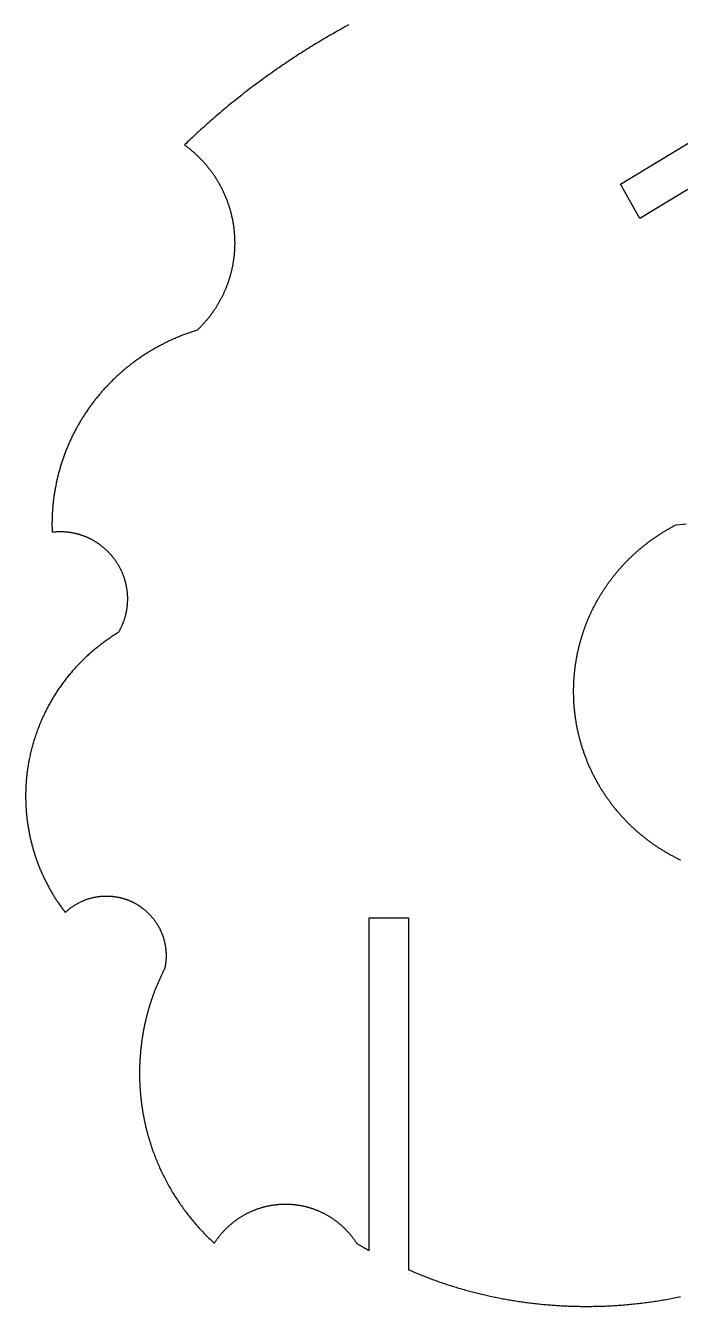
# Model space of a CAD drawing. Extents: x -331 to 1103, y -532 to 1751.
# Drawn here: x -330.7 to -128.5, y 509.6 to 905.2 of the extents above; entities that cross this region are included whole.
import ezdxf

# ---------------------------------------------------------------- set-up
doc = ezdxf.new("R2010")
doc.units = 0
doc.layers.add('Default_Layer', color=1, linetype='CONTINUOUS')

msp = doc.modelspace()

# ---------------------------------------------------------------- linework, layer by layer
at = {"layer": 'Default_Layer'}
for points in [[(-230.92, 905.45), (-231.52, 905.12), (-232.12, 904.8), (-232.71, 904.47), (-233.31, 904.14), (-233.91, 903.81), (-234.5, 903.47), (-235.09, 903.14), (-235.68, 902.8), (-236.28, 902.46), (-236.86, 902.12), (-237.45, 901.78), (-238.04, 901.44), (-238.63, 901.09), (-239.21, 900.75), (-239.8, 900.4), (-240.38, 900.05), (-240.96, 899.7), (-241.54, 899.34), (-242.12, 898.99), (-242.7, 898.63), (-243.28, 898.27), (-243.85, 897.91), (-244.43, 897.55), (-245, 897.19), (-245.57, 896.83), (-246.15, 896.46), (-246.72, 896.09), (-247.29, 895.72), (-247.85, 895.35), (-248.42, 894.98), (-248.99, 894.6), (-249.55, 894.23), (-250.11, 893.85), (-250.68, 893.47), (-251.24, 893.09), (-251.8, 892.71), (-252.36, 892.32), (-252.91, 891.94), (-253.47, 891.55), (-254.03, 891.16), (-254.58, 890.77), (-255.13, 890.38), (-255.68, 889.98), (-256.23, 889.59), (-256.78, 889.19), (-257.33, 888.79), (-257.88, 888.39), (-258.42, 887.99), (-258.97, 887.59), (-259.51, 887.18), (-260.05, 886.78), (-260.59, 886.37), (-261.13, 885.96), (-261.67, 885.55), (-262.21, 885.14), (-262.74, 884.72), (-263.28, 884.31), (-263.81, 883.89), (-264.34, 883.47), (-264.87, 883.05), (-265.4, 882.63), (-265.93, 882.21), (-266.45, 881.78), (-266.98, 881.36), (-267.5, 880.93), (-268.03, 880.5), (-268.55, 880.07), (-269.07, 879.64), (-269.59, 879.2), (-270.1, 878.77), (-270.62, 878.33), (-271.14, 877.89), (-271.65, 877.45), (-272.16, 877.01), (-272.67, 876.57), (-273.18, 876.13), (-273.69, 875.68), (-274.2, 875.24), (-274.7, 874.79), (-275.21, 874.34), (-275.71, 873.89), (-276.21, 873.43), (-276.71, 872.98), (-277.21, 872.52), (-277.71, 872.07), (-278.21, 871.61), (-278.7, 871.15), (-279.2, 870.69), (-279.69, 870.23), (-280.18, 869.76), (-280.67, 869.3), (-281.16, 868.83), (-281.64, 868.36), (-281.44, 868.21), (-281.23, 868.06), (-281.03, 867.91), (-280.83, 867.75), (-280.63, 867.6), (-280.43, 867.44), (-280.23, 867.29), (-280.04, 867.13), (-279.84, 866.97), (-279.65, 866.81), (-279.45, 866.64), (-279.26, 866.48), (-279.07, 866.32), (-278.88, 866.15), (-278.69, 865.98), (-278.5, 865.81), (-278.31, 865.64), (-278.13, 865.47), (-277.94, 865.3), (-277.76, 865.13), (-277.58, 864.95), (-277.4, 864.78), (-277.22, 864.6), (-277.04, 864.42), (-276.86, 864.24), (-276.69, 864.06), (-276.51, 863.88), (-276.34, 863.7), (-276.17, 863.52), (-275.99, 863.33), (-275.82, 863.15), (-275.66, 862.96), (-275.49, 862.77), (-275.32, 862.58), (-275.16, 862.39), (-274.99, 862.2), (-274.83, 862.01), (-274.67, 861.81), (-274.51, 861.62), (-274.35, 861.42), (-274.2, 861.23), (-274.04, 861.03), (-273.89, 860.83), (-273.73, 860.63), (-273.58, 860.43), (-273.43, 860.22), (-273.28, 860.02), (-273.13, 859.82), (-272.99, 859.61), (-272.84, 859.41), (-272.7, 859.2), (-272.56, 858.99), (-272.42, 858.78), (-272.28, 858.57), (-272.14, 858.36), (-272, 858.15), (-271.87, 857.93), (-271.73, 857.72), (-271.6, 857.5), (-271.47, 857.29), (-271.34, 857.07), (-271.21, 856.85), (-271.09, 856.63), (-270.96, 856.41), (-270.84, 856.19), (-270.71, 855.97), (-270.59, 855.75), (-270.47, 855.53), (-270.36, 855.3), (-270.24, 855.08), (-270.13, 854.85), (-270.01, 854.62), (-269.9, 854.4), (-269.79, 854.17), (-269.68, 853.94), (-269.57, 853.71), (-269.47, 853.47), (-269.36, 853.24), (-269.26, 853.01), (-269.16, 852.78), (-269.06, 852.54), (-268.96, 852.3), (-268.87, 852.07), (-268.77, 851.83), (-268.68, 851.59), (-268.59, 851.35), (-268.49, 851.11), (-268.41, 850.87), (-268.32, 850.63), (-268.23, 850.39), (-268.15, 850.15), (-268.07, 849.9), (-267.99, 849.66), (-267.91, 849.41), (-267.83, 849.17), (-267.76, 848.92), (-267.68, 848.67), (-267.61, 848.43), (-267.54, 848.18), (-267.47, 847.93), (-267.4, 847.68), (-267.34, 847.43), (-267.27, 847.17), (-267.21, 846.92), (-267.15, 846.67), (-267.09, 846.42), (-267.03, 846.16), (-266.98, 845.91), (-266.92, 845.65), (-266.87, 845.39), (-266.82, 845.14), (-266.77, 844.88), (-266.73, 844.62), (-266.68, 844.36), (-266.64, 844.1), (-266.6, 843.84), (-266.56, 843.58), (-266.52, 843.32), (-266.48, 843.06), (-266.45, 842.79), (-266.42, 842.53), (-266.39, 842.27), (-266.36, 842), (-266.33, 841.74), (-266.3, 841.47), (-266.28, 841.2), (-266.26, 840.94), (-266.24, 840.67), (-266.23, 840.53), (-266.22, 840.38), (-266.2, 840.08), (-266.19, 839.76), (-266.17, 839.44), (-266.16, 839.12), (-266.16, 838.79), (-266.15, 838.45), (-266.15, 838.12), (-266.15, 837.87), (-266.15, 837.62), (-266.16, 837.37), (-266.16, 837.13), (-266.17, 836.88), (-266.18, 836.63), (-266.19, 836.39), (-266.2, 836.14), (-266.22, 835.9), (-266.23, 835.65), (-266.25, 835.41), (-266.27, 835.16), (-266.29, 834.92), (-266.31, 834.68), (-266.33, 834.43), (-266.36, 834.19), (-266.38, 833.95), (-266.41, 833.71), (-266.44, 833.47), (-266.47, 833.23), (-266.5, 832.99), (-266.54, 832.75), (-266.57, 832.51), (-266.61, 832.27), (-266.65, 832.03), (-266.69, 831.8), (-266.73, 831.56), (-266.77, 831.32), (-266.81, 831.09), (-266.86, 830.85), (-266.91, 830.62), (-266.96, 830.38), (-267.01, 830.15), (-267.06, 829.91), (-267.11, 829.68), (-267.16, 829.45), (-267.22, 829.22), (-267.28, 828.99), (-267.34, 828.76), (-267.4, 828.53), (-267.46, 828.3), (-267.52, 828.07), (-267.59, 827.84), (-267.65, 827.61), (-267.72, 827.39), (-267.79, 827.16), (-267.86, 826.94), (-267.93, 826.71), (-268, 826.49), (-268.08, 826.26), (-268.15, 826.04), (-268.23, 825.82), (-268.31, 825.59), (-268.39, 825.37), (-268.47, 825.15), (-268.55, 824.93), (-268.64, 824.71), (-268.72, 824.5), (-268.81, 824.28), (-268.89, 824.06), (-268.98, 823.84), (-269.07, 823.63), (-269.17, 823.41), (-269.26, 823.2), (-269.35, 822.98), (-269.45, 822.77), (-269.55, 822.56), (-269.64, 822.35), (-269.74, 822.14), (-269.84, 821.93), (-269.95, 821.72), (-270.05, 821.51), (-270.15, 821.3), (-270.26, 821.09), (-270.37, 820.88), (-270.48, 820.68), (-270.59, 820.47), (-270.7, 820.27), (-270.81, 820.07), (-270.92, 819.86), (-271.04, 819.66), (-271.15, 819.46), (-271.27, 819.26), (-271.39, 819.06), (-271.51, 818.86), (-271.63, 818.66), (-271.75, 818.47), (-271.87, 818.27), (-272, 818.07), (-272.12, 817.88), (-272.25, 817.68), (-272.38, 817.49), (-272.51, 817.3), (-272.64, 817.11), (-272.77, 816.92), (-272.9, 816.73), (-273.03, 816.54), (-273.17, 816.35), (-273.3, 816.16), (-273.44, 815.98), (-273.58, 815.79), (-273.72, 815.61), (-273.86, 815.42), (-274, 815.24), (-274.14, 815.06), (-274.28, 814.88), (-274.43, 814.7), (-274.58, 814.52), (-274.72, 814.34), (-274.87, 814.16), (-275.02, 813.99), (-275.17, 813.81), (-275.32, 813.64), (-275.47, 813.46), (-275.63, 813.29), (-275.78, 813.12), (-275.94, 812.95), (-276.09, 812.78), (-276.25, 812.61), (-276.41, 812.44), (-276.57, 812.27), (-276.73, 812.11), (-276.89, 811.94), (-277.05, 811.78), (-277.22, 811.62), (-277.38, 811.45), (-277.55, 811.29), (-277.71, 811.13), (-278.02, 811.04), (-278.32, 810.94), (-278.63, 810.85), (-278.93, 810.75), (-279.24, 810.65), (-279.54, 810.55), (-279.84, 810.45), (-280.14, 810.34), (-280.44, 810.24), (-280.74, 810.13), (-281.04, 810.02), (-281.34, 809.91), (-281.64, 809.8), (-281.93, 809.69), (-282.23, 809.58), (-282.53, 809.46), (-282.82, 809.35), (-283.11, 809.23), (-283.41, 809.11), (-283.7, 808.99), (-283.99, 808.87), (-284.28, 808.74), (-284.57, 808.62), (-284.86, 808.49), (-285.15, 808.36), (-285.44, 808.24), (-285.72, 808.11), (-286.01, 807.97), (-286.3, 807.84), (-286.58, 807.71), (-286.86, 807.57), (-287.15, 807.43), (-287.43, 807.3), (-287.71, 807.16), (-287.99, 807.02), (-288.27, 806.87), (-288.55, 806.73), (-288.83, 806.58), (-289.1, 806.44), (-289.38, 806.29), (-289.66, 806.14), (-289.93, 805.99), (-290.2, 805.84), (-290.48, 805.69), (-290.75, 805.54), (-291.02, 805.38), (-291.29, 805.22), (-291.56, 805.07), (-291.83, 804.91), (-292.1, 804.75), (-292.36, 804.59), (-292.63, 804.42), (-292.89, 804.26), (-293.16, 804.09), (-293.42, 803.93), (-293.68, 803.76), (-293.95, 803.59), (-294.21, 803.42), (-294.47, 803.25), (-294.72, 803.08), (-294.98, 802.9), (-295.24, 802.73), (-295.5, 802.55), (-295.75, 802.37), (-296, 802.2), (-296.26, 802.02), (-296.51, 801.84), (-296.76, 801.65), (-297.01, 801.47), (-297.26, 801.29), (-297.51, 801.1), (-297.76, 800.91), (-298, 800.72), (-298.25, 800.54), (-298.49, 800.35), (-298.74, 800.15), (-298.98, 799.96), (-299.22, 799.77), (-299.46, 799.57), (-299.7, 799.38), (-299.94, 799.18), (-300.18, 798.98), (-300.41, 798.78), (-300.65, 798.58), (-300.88, 798.38), (-301.12, 798.18), (-301.35, 797.97), (-301.58, 797.77), (-301.81, 797.56), (-302.04, 797.36), (-302.27, 797.15), (-302.49, 796.94), (-302.72, 796.73), (-302.95, 796.52), (-303.17, 796.3), (-303.39, 796.09), (-303.61, 795.88), (-303.84, 795.66), (-304.06, 795.44), (-304.27, 795.23), (-304.49, 795.01), (-304.71, 794.79), (-304.92, 794.57), (-305.14, 794.34), (-305.35, 794.12), (-305.56, 793.9), (-305.77, 793.67), (-305.98, 793.45), (-306.19, 793.22), (-306.4, 792.99), (-306.61, 792.76), (-306.81, 792.53), (-307.02, 792.3), (-307.22, 792.07), (-307.42, 791.84), (-307.62, 791.6), (-307.82, 791.37), (-308.02, 791.13), (-308.22, 790.89), (-308.41, 790.66), (-308.61, 790.42), (-308.8, 790.18), (-309, 789.94), (-309.19, 789.69), (-309.38, 789.45), (-309.57, 789.21), (-309.75, 788.96), (-309.94, 788.72), (-310.13, 788.47), (-310.31, 788.22), (-310.49, 787.98), (-310.68, 787.73), (-310.86, 787.48), (-311.04, 787.23), (-311.22, 786.97), (-311.39, 786.72), (-311.57, 786.47), (-311.74, 786.21), (-311.92, 785.96), (-312.09, 785.7), (-312.26, 785.44), (-312.43, 785.18), (-312.6, 784.93), (-312.76, 784.67), (-312.93, 784.41), (-313.09, 784.14), (-313.26, 783.88), (-313.42, 783.62), (-313.58, 783.35), (-313.74, 783.09), (-313.9, 782.82), (-314.06, 782.56), (-314.21, 782.29), (-314.37, 782.02), (-314.52, 781.75), (-314.67, 781.48), (-314.82, 781.21), (-314.97, 780.94), (-315.12, 780.67), (-315.26, 780.39), (-315.41, 780.12), (-315.55, 779.84), (-315.7, 779.57), (-315.84, 779.29), (-315.98, 779.01), (-316.12, 778.74), (-316.25, 778.46), (-316.39, 778.18), (-316.52, 777.9), (-316.66, 777.62), (-316.79, 777.34), (-316.92, 777.05), (-317.05, 776.77), (-317.17, 776.49), (-317.3, 776.2), (-317.43, 775.92), (-317.55, 775.63), (-317.67, 775.34), (-317.79, 775.05), (-317.91, 774.77), (-318.03, 774.48), (-318.14, 774.19), (-318.26, 773.9), (-318.37, 773.61), (-318.49, 773.31), (-318.6, 773.02), (-318.71, 772.73), (-318.81, 772.43), (-318.92, 772.14), (-319.02, 771.84), (-319.13, 771.55), (-319.23, 771.25), (-319.33, 770.95), (-319.43, 770.66), (-319.53, 770.36), (-319.62, 770.06), (-319.72, 769.76), (-319.81, 769.46), (-319.9, 769.16), (-319.99, 768.85), (-320.08, 768.55), (-320.17, 768.25), (-320.26, 767.94), (-320.34, 767.64), (-320.42, 767.33), (-320.5, 767.03), (-320.58, 766.72), (-320.66, 766.42), (-320.74, 766.11), (-320.81, 765.8), (-320.89, 765.49), (-320.96, 765.18), (-321.03, 764.87), (-321.1, 764.56), (-321.17, 764.25), (-321.23, 763.94), (-321.3, 763.63), (-321.36, 763.31), (-321.42, 763), (-321.48, 762.69), (-321.54, 762.37), (-321.6, 762.06), (-321.65, 761.74), (-321.71, 761.43), (-321.76, 761.11), (-321.81, 760.79), (-321.86, 760.48), (-321.9, 760.16), (-321.95, 759.84), (-321.99, 759.52), (-322.04, 759.2), (-322.08, 758.88), (-322.12, 758.56), (-322.15, 758.24), (-322.19, 757.92), (-322.22, 757.6), (-322.26, 757.27), (-322.29, 756.95), (-322.32, 756.63), (-322.34, 756.3), (-322.37, 755.98), (-322.39, 755.65), (-322.42, 755.33), (-322.44, 755), (-322.46, 754.68), (-322.48, 754.35), (-322.49, 754.02), (-322.51, 753.69), (-322.52, 753.37), (-322.53, 753.04), (-322.54, 752.71), (-322.55, 752.38), (-322.55, 752.05), (-322.56, 751.72), (-322.56, 751.39), (-322.56, 751.06), (-322.56, 750.76), (-322.56, 750.46), (-322.55, 750.17), (-322.55, 749.88), (-322.54, 749.6), (-322.54, 749.32), (-322.53, 749.05), (-322.52, 748.8), (-322.38, 748.81), (-322.24, 748.83), (-322.09, 748.84), (-321.95, 748.86), (-321.8, 748.87), (-321.65, 748.88), (-321.5, 748.89), (-321.34, 748.9), (-321.19, 748.91), (-321.03, 748.92), (-320.87, 748.93), (-320.71, 748.93), (-320.55, 748.94), (-320.39, 748.94), (-320.23, 748.94), (-320.07, 748.94), (-319.9, 748.94), (-319.73, 748.94), (-319.56, 748.94), (-319.39, 748.93), (-319.22, 748.93), (-319.06, 748.92), (-318.89, 748.91), (-318.72, 748.9), (-318.56, 748.89), (-318.39, 748.88), (-318.22, 748.86), (-318.06, 748.85), (-317.89, 748.83), (-317.73, 748.81), (-317.56, 748.79), (-317.4, 748.77), (-317.24, 748.75), (-317.07, 748.73), (-316.91, 748.7), (-316.75, 748.68), (-316.59, 748.65), (-316.43, 748.62), (-316.26, 748.59), (-316.1, 748.56), (-315.94, 748.53), (-315.78, 748.5), (-315.62, 748.47), (-315.47, 748.43), (-315.31, 748.39), (-315.15, 748.36), (-314.99, 748.32), (-314.84, 748.28), (-314.68, 748.24), (-314.52, 748.19), (-314.37, 748.15), (-314.21, 748.1), (-314.06, 748.06), (-313.9, 748.01), (-313.75, 747.96), (-313.6, 747.91), (-313.44, 747.86), (-313.29, 747.81), (-313.14, 747.76), (-312.99, 747.7), (-312.84, 747.65), (-312.69, 747.59), (-312.54, 747.53), (-312.39, 747.48), (-312.24, 747.42), (-312.09, 747.35), (-311.95, 747.29), (-311.8, 747.23), (-311.66, 747.17), (-311.51, 747.1), (-311.36, 747.03), (-311.22, 746.97), (-311.08, 746.9), (-310.93, 746.83), (-310.79, 746.76), (-310.65, 746.69), (-310.51, 746.61), (-310.37, 746.54), (-310.23, 746.46), (-310.09, 746.39), (-309.95, 746.31), (-309.81, 746.23), (-309.67, 746.15), (-309.54, 746.07), (-309.4, 745.99), (-309.27, 745.91), (-309.13, 745.83), (-309, 745.74), (-308.86, 745.66), (-308.73, 745.57), (-308.6, 745.49), (-308.47, 745.4), (-308.34, 745.31), (-308.21, 745.22), (-308.08, 745.13), (-307.95, 745.04), (-307.82, 744.94), (-307.69, 744.85), (-307.57, 744.75), (-307.44, 744.66), (-307.32, 744.56), (-307.19, 744.46), (-307.07, 744.36), (-306.94, 744.26), (-306.82, 744.16), (-306.7, 744.06), (-306.58, 743.96), (-306.46, 743.86), (-306.34, 743.75), (-306.22, 743.65), (-306.11, 743.54), (-305.99, 743.44), (-305.87, 743.33), (-305.76, 743.22), (-305.64, 743.11), (-305.53, 743), (-305.42, 742.89), (-305.31, 742.78), (-305.2, 742.66), (-305.08, 742.55), (-304.98, 742.44), (-304.87, 742.32), (-304.76, 742.2), (-304.65, 742.09), (-304.55, 741.97), (-304.44, 741.85), (-304.34, 741.73), (-304.23, 741.61), (-304.13, 741.49), (-304.03, 741.37), (-303.93, 741.24), (-303.83, 741.12), (-303.73, 741), (-303.63, 740.87), (-303.53, 740.75), (-303.44, 740.62), (-303.34, 740.49), (-303.25, 740.36), (-303.15, 740.23), (-303.06, 740.11), (-302.97, 739.97), (-302.88, 739.84), (-302.79, 739.71), (-302.7, 739.58), (-302.6, 739.43), (-302.5, 739.28), (-302.4, 739.12), (-302.31, 738.97), (-302.21, 738.81), (-302.12, 738.66), (-302.03, 738.5), (-301.94, 738.34), (-301.85, 738.18), (-301.76, 738.02), (-301.67, 737.86), (-301.59, 737.69), (-301.5, 737.53), (-301.42, 737.37), (-301.34, 737.2), (-301.26, 737.03), (-301.18, 736.87), (-301.11, 736.7), (-301.03, 736.53), (-300.96, 736.36), (-300.88, 736.19), (-300.81, 736.02), (-300.74, 735.85), (-300.68, 735.67), (-300.61, 735.5), (-300.54, 735.32), (-300.48, 735.15), (-300.42, 734.97), (-300.36, 734.79), (-300.3, 734.61), (-300.24, 734.43), (-300.19, 734.25), (-300.13, 734.07), (-300.08, 733.89), (-300.03, 733.71), (-299.98, 733.53), (-299.93, 733.34), (-299.88, 733.16), (-299.84, 732.98), (-299.8, 732.79), (-299.76, 732.6), (-299.72, 732.42), (-299.68, 732.23), (-299.64, 732.04), (-299.61, 731.85), (-299.57, 731.66), (-299.54, 731.47), (-299.51, 731.28), (-299.48, 731.09), (-299.46, 730.9), (-299.43, 730.7), (-299.41, 730.51), (-299.39, 730.32), (-299.37, 730.12), (-299.35, 729.93), (-299.34, 729.73), (-299.32, 729.54), (-299.31, 729.34), (-299.3, 729.14), (-299.29, 728.95), (-299.29, 728.75), (-299.28, 728.55), (-299.28, 728.35), (-299.28, 728.15), (-299.28, 727.97), (-299.28, 727.79), (-299.29, 727.62), (-299.29, 727.44), (-299.3, 727.26), (-299.31, 727.08), (-299.32, 726.9), (-299.33, 726.73), (-299.34, 726.55), (-299.35, 726.37), (-299.37, 726.2), (-299.39, 726.02), (-299.41, 725.85), (-299.43, 725.67), (-299.45, 725.5), (-299.47, 725.33), (-299.49, 725.15), (-299.52, 724.98), (-299.55, 724.81), (-299.57, 724.64), (-299.6, 724.47), (-299.64, 724.3), (-299.67, 724.13), (-299.7, 723.96), (-299.74, 723.79), (-299.77, 723.62), (-299.81, 723.45), (-299.85, 723.29), (-299.89, 723.12), (-299.93, 722.95), (-299.98, 722.79), (-300.02, 722.62), (-300.07, 722.46), (-300.11, 722.3), (-300.16, 722.13), (-300.21, 721.97), (-300.26, 721.81), (-300.31, 721.65), (-300.37, 721.49), (-300.42, 721.33), (-300.48, 721.17), (-300.53, 721.01), (-300.59, 720.86), (-300.65, 720.7), (-300.71, 720.54), (-300.77, 720.39), (-300.84, 720.23), (-300.9, 720.08), (-300.97, 719.93), (-301.03, 719.77), (-301.1, 719.62), (-301.17, 719.47), (-301.24, 719.32), (-301.31, 719.17), (-301.38, 719.03), (-301.46, 718.88), (-301.53, 718.73), (-301.61, 718.59), (-301.68, 718.44), (-301.76, 718.3), (-301.84, 718.15), (-301.92, 718.01), (-302, 717.87), (-302.08, 717.73), (-302.41, 717.53), (-302.74, 717.32), (-303.07, 717.12), (-303.4, 716.91), (-303.72, 716.7), (-304.05, 716.49), (-304.37, 716.27), (-304.69, 716.05), (-305.01, 715.84), (-305.33, 715.62), (-305.65, 715.39), (-305.96, 715.17), (-306.27, 714.94), (-306.58, 714.72), (-306.89, 714.49), (-307.2, 714.26), (-307.51, 714.02), (-307.81, 713.79), (-308.12, 713.55), (-308.42, 713.31), (-308.72, 713.07), (-309.02, 712.83), (-309.32, 712.58), (-309.61, 712.34), (-309.9, 712.09), (-310.2, 711.84), (-310.49, 711.59), (-310.78, 711.33), (-311.06, 711.08), (-311.35, 710.82), (-311.63, 710.56), (-311.91, 710.3), (-312.19, 710.04), (-312.47, 709.77), (-312.75, 709.51), (-313.02, 709.24), (-313.29, 708.97), (-313.57, 708.7), (-313.83, 708.42), (-314.1, 708.15), (-314.37, 707.87), (-314.63, 707.6), (-314.89, 707.32), (-315.15, 707.03), (-315.41, 706.75), (-315.67, 706.47), (-315.92, 706.18), (-316.18, 705.89), (-316.43, 705.6), (-316.68, 705.31), (-316.92, 705.02), (-317.17, 704.72), (-317.41, 704.43), (-317.65, 704.13), (-317.89, 703.83), (-318.13, 703.53), (-318.37, 703.23), (-318.6, 702.92), (-318.83, 702.62), (-319.06, 702.31), (-319.29, 702), (-319.52, 701.69), (-319.74, 701.38), (-319.96, 701.07), (-320.18, 700.75), (-320.4, 700.43), (-320.62, 700.12), (-320.83, 699.8), (-321.04, 699.48), (-321.25, 699.15), (-321.46, 698.83), (-321.67, 698.5), (-321.87, 698.18), (-322.07, 697.85), (-322.27, 697.52), (-322.47, 697.19), (-322.67, 696.86), (-322.86, 696.52), (-323.05, 696.19), (-323.24, 695.85), (-323.43, 695.51), (-323.61, 695.17), (-323.79, 694.83), (-323.97, 694.49), (-324.15, 694.15), (-324.33, 693.8), (-324.5, 693.45), (-324.68, 693.11), (-324.84, 692.76), (-325.01, 692.41), (-325.18, 692.05), (-325.34, 691.7), (-325.5, 691.35), (-325.66, 690.99), (-325.82, 690.63), (-325.97, 690.28), (-326.12, 689.92), (-326.27, 689.56), (-326.42, 689.19), (-326.56, 688.83), (-326.71, 688.47), (-326.85, 688.1), (-326.99, 687.73), (-327.12, 687.36), (-327.26, 686.99), (-327.39, 686.62), (-327.52, 686.25), (-327.64, 685.88), (-327.77, 685.5), (-327.89, 685.13), (-328.01, 684.75), (-328.13, 684.37), (-328.24, 683.99), (-328.35, 683.61), (-328.46, 683.23), (-328.57, 682.85), (-328.68, 682.47), (-328.78, 682.08), (-328.88, 681.7), (-328.98, 681.31), (-329.07, 680.92), (-329.16, 680.53), (-329.26, 680.14), (-329.34, 679.75), (-329.43, 679.36), (-329.51, 678.96), (-329.59, 678.57), (-329.67, 678.17), (-329.73, 677.86), (-329.79, 677.55), (-329.85, 677.24), (-329.9, 676.92), (-329.96, 676.6), (-330.01, 676.28), (-330.06, 675.95), (-330.11, 675.62), (-330.15, 675.29), (-330.2, 674.96), (-330.24, 674.63), (-330.28, 674.29), (-330.32, 673.95), (-330.36, 673.61), (-330.39, 673.27), (-330.43, 672.92), (-330.46, 672.58), (-330.49, 672.23), (-330.52, 671.88), (-330.54, 671.53), (-330.57, 671.18), (-330.59, 670.83), (-330.61, 670.47), (-330.63, 670.12), (-330.64, 669.76), (-330.66, 669.4), (-330.67, 669.04), (-330.68, 668.68), (-330.69, 668.32), (-330.69, 667.96), (-330.69, 667.6), (-330.7, 667.24), (-330.69, 666.92), (-330.69, 666.6), (-330.69, 666.28), (-330.68, 665.96), (-330.67, 665.65), (-330.67, 665.33), (-330.65, 665.02), (-330.64, 664.7), (-330.63, 664.38), (-330.61, 664.07), (-330.59, 663.76), (-330.58, 663.44), (-330.55, 663.13), (-330.53, 662.81), (-330.51, 662.5), (-330.48, 662.19), (-330.46, 661.88), (-330.43, 661.57), (-330.4, 661.26), (-330.36, 660.95), (-330.33, 660.64), (-330.29, 660.33), (-330.26, 660.02), (-330.22, 659.71), (-330.18, 659.4), (-330.14, 659.09), (-330.09, 658.79), (-330.05, 658.48), (-330, 658.18), (-329.96, 657.87), (-329.91, 657.57), (-329.86, 657.26), (-329.8, 656.96), (-329.75, 656.66), (-329.69, 656.35), (-329.64, 656.05), (-329.58, 655.75), (-329.52, 655.45), (-329.46, 655.15), (-329.39, 654.85), (-329.33, 654.55), (-329.26, 654.25), (-329.19, 653.95), (-329.12, 653.66), (-329.05, 653.36), (-328.98, 653.06), (-328.91, 652.77), (-328.83, 652.47), (-328.76, 652.18), (-328.68, 651.89), (-328.6, 651.59), (-328.52, 651.3), (-328.43, 651.01), (-328.35, 650.72), (-328.27, 650.43), (-328.18, 650.14), (-328.09, 649.85), (-328, 649.56), (-327.91, 649.27), (-327.82, 648.99), (-327.72, 648.7), (-327.63, 648.41), (-327.53, 648.13), (-327.43, 647.84), (-327.33, 647.56), (-327.23, 647.28), (-327.13, 646.99), (-327.03, 646.71), (-326.92, 646.43), (-326.81, 646.15), (-326.71, 645.87), (-326.6, 645.59), (-326.49, 645.32), (-326.37, 645.04), (-326.26, 644.76), (-326.15, 644.49), (-326.03, 644.21), (-325.91, 643.94), (-325.79, 643.66), (-325.67, 643.39), (-325.55, 643.12), (-325.43, 642.85), (-325.31, 642.58), (-325.18, 642.31), (-325.05, 642.04), (-324.93, 641.77), (-324.8, 641.5), (-324.67, 641.23), (-324.53, 640.97), (-324.4, 640.7), (-324.27, 640.44), (-324.13, 640.18), (-323.99, 639.91), (-323.86, 639.65), (-323.72, 639.39), (-323.58, 639.13), (-323.43, 638.87), (-323.29, 638.61), (-323.15, 638.36), (-323, 638.1), (-322.85, 637.84), (-322.7, 637.59), (-322.56, 637.33), (-322.4, 637.08), (-322.25, 636.83), (-322.1, 636.58), (-321.94, 636.33), (-321.79, 636.08), (-321.63, 635.83), (-321.47, 635.58), (-321.32, 635.33), (-321.16, 635.09), (-320.99, 634.84), (-320.83, 634.6), (-320.67, 634.35), (-320.5, 634.11), (-320.34, 633.87), (-320.17, 633.63), (-320, 633.39), (-319.83, 633.15), (-319.66, 632.91), (-319.49, 632.68), (-319.31, 632.44), (-319.14, 632.21), (-318.96, 631.97), (-318.79, 631.74), (-318.61, 631.51), (-318.43, 631.28), (-318.28, 631.42), (-318.12, 631.57), (-317.96, 631.71), (-317.8, 631.85), (-317.64, 631.99), (-317.47, 632.13), (-317.31, 632.26), (-317.14, 632.4), (-316.97, 632.53), (-316.8, 632.66), (-316.63, 632.79), (-316.46, 632.91), (-316.28, 633.04), (-316.11, 633.16), (-315.93, 633.28), (-315.75, 633.4), (-315.57, 633.51), (-315.39, 633.63), (-315.2, 633.74), (-315.02, 633.85), (-314.83, 633.95), (-314.64, 634.06), (-314.46, 634.16), (-314.27, 634.26), (-314.07, 634.36), (-313.88, 634.46), (-313.69, 634.56), (-313.49, 634.65), (-313.29, 634.74), (-313.09, 634.83), (-312.9, 634.91), (-312.69, 634.99), (-312.49, 635.08), (-312.29, 635.15), (-312.09, 635.23), (-311.88, 635.3), (-311.67, 635.38), (-311.47, 635.45), (-311.26, 635.51), (-311.05, 635.58), (-310.84, 635.64), (-310.63, 635.7), (-310.41, 635.76), (-310.2, 635.81), (-309.98, 635.86), (-309.77, 635.91), (-309.55, 635.96), (-309.33, 636), (-309.12, 636.05), (-308.9, 636.08), (-308.68, 636.12), (-308.45, 636.16), (-308.23, 636.19), (-308.01, 636.22), (-307.78, 636.24), (-307.56, 636.27), (-307.33, 636.29), (-307.11, 636.3), (-306.88, 636.32), (-306.65, 636.33), (-306.42, 636.34), (-306.2, 636.35), (-305.97, 636.35), (-305.74, 636.35), (-305.58, 636.35), (-305.42, 636.35), (-305.27, 636.35), (-305.11, 636.34), (-304.96, 636.34), (-304.8, 636.33), (-304.65, 636.32), (-304.49, 636.31), (-304.34, 636.3), (-304.19, 636.29), (-304.03, 636.28), (-303.88, 636.26), (-303.73, 636.25), (-303.58, 636.23), (-303.43, 636.21), (-303.28, 636.19), (-303.13, 636.17), (-302.98, 636.15), (-302.83, 636.13), (-302.68, 636.1), (-302.53, 636.08), (-302.38, 636.05), (-302.23, 636.02), (-302.09, 635.99), (-301.94, 635.96), (-301.79, 635.93), (-301.65, 635.9), (-301.5, 635.87), (-301.36, 635.83), (-301.21, 635.8), (-301.07, 635.76), (-300.92, 635.72), (-300.78, 635.68), (-300.64, 635.64), (-300.5, 635.6), (-300.36, 635.56), (-300.22, 635.52), (-300.08, 635.47), (-299.94, 635.43), (-299.8, 635.38), (-299.66, 635.33), (-299.52, 635.28), (-299.38, 635.23), (-299.25, 635.18), (-299.11, 635.13), (-298.98, 635.08), (-298.84, 635.03), (-298.71, 634.97), (-298.58, 634.91), (-298.44, 634.86), (-298.31, 634.8), (-298.18, 634.74), (-298.05, 634.68), (-297.92, 634.62), (-297.79, 634.56), (-297.66, 634.5), (-297.53, 634.43), (-297.41, 634.37), (-297.28, 634.3), (-297.15, 634.24), (-297.03, 634.17), (-296.91, 634.1), (-296.78, 634.03), (-296.66, 633.96), (-296.53, 633.89), (-296.4, 633.81), (-296.27, 633.73), (-296.14, 633.65), (-296.01, 633.57), (-295.88, 633.49), (-295.76, 633.41), (-295.63, 633.33), (-295.5, 633.24), (-295.38, 633.16), (-295.25, 633.07), (-295.13, 632.98), (-295.01, 632.9), (-294.89, 632.81), (-294.77, 632.72), (-294.65, 632.63), (-294.53, 632.54), (-294.41, 632.44), (-294.29, 632.35), (-294.17, 632.26), (-294.06, 632.16), (-293.94, 632.07), (-293.83, 631.97), (-293.71, 631.87), (-293.6, 631.77), (-293.49, 631.67), (-293.38, 631.57), (-293.27, 631.47), (-293.16, 631.37), (-293.05, 631.27), (-292.94, 631.16), (-292.83, 631.06), (-292.73, 630.95), (-292.62, 630.85), (-292.52, 630.74), (-292.41, 630.63), (-292.31, 630.52), (-292.21, 630.42), (-292.11, 630.3), (-292.01, 630.19), (-291.91, 630.08), (-291.81, 629.97), (-291.71, 629.86), (-291.62, 629.74), (-291.52, 629.63), (-291.43, 629.51), (-291.33, 629.4), (-291.24, 629.28), (-291.15, 629.16), (-291.06, 629.04), (-290.97, 628.92), (-290.88, 628.8), (-290.79, 628.68), (-290.7, 628.56), (-290.62, 628.44), (-290.53, 628.31), (-290.45, 628.19), (-290.36, 628.07), (-290.28, 627.94), (-290.2, 627.82), (-290.12, 627.69), (-290.04, 627.56), (-289.96, 627.43), (-289.89, 627.31), (-289.81, 627.18), (-289.74, 627.05), (-289.66, 626.92), (-289.59, 626.79), (-289.52, 626.65), (-289.45, 626.52), (-289.38, 626.39), (-289.31, 626.25), (-289.24, 626.12), (-289.17, 625.99), (-289.11, 625.85), (-289.04, 625.71), (-288.98, 625.58), (-288.92, 625.44), (-288.86, 625.3), (-288.8, 625.16), (-288.74, 625.03), (-288.68, 624.89), (-288.63, 624.75), (-288.57, 624.6), (-288.52, 624.46), (-288.46, 624.32), (-288.41, 624.18), (-288.36, 624.04), (-288.31, 623.89), (-288.26, 623.75), (-288.21, 623.61), (-288.17, 623.46), (-288.12, 623.31), (-288.08, 623.17), (-288.04, 623.02), (-287.99, 622.88), (-287.95, 622.73), (-287.91, 622.58), (-287.88, 622.43), (-287.84, 622.28), (-287.8, 622.13), (-287.77, 621.98), (-287.74, 621.83), (-287.71, 621.68), (-287.68, 621.53), (-287.65, 621.38), (-287.62, 621.23), (-287.59, 621.08), (-287.57, 620.92), (-287.54, 620.77), (-287.52, 620.62), (-287.5, 620.46), (-287.48, 620.31), (-287.46, 620.15), (-287.44, 620), (-287.42, 619.84), (-287.41, 619.69), (-287.39, 619.53), (-287.38, 619.37), (-287.37, 619.22), (-287.36, 619.06), (-287.35, 618.9), (-287.34, 618.74), (-287.34, 618.58), (-287.33, 618.42), (-287.33, 618.26), (-287.33, 618.1), (-287.33, 617.94), (-287.33, 617.81), (-287.33, 617.68), (-287.33, 617.54), (-287.33, 617.41), (-287.34, 617.28), (-287.34, 617.14), (-287.35, 617.01), (-287.36, 616.88), (-287.36, 616.75), (-287.37, 616.62), (-287.38, 616.49), (-287.39, 616.36), (-287.4, 616.23), (-287.42, 616.1), (-287.43, 615.97), (-287.44, 615.84), (-287.46, 615.72), (-287.47, 615.59), (-287.49, 615.46), (-287.51, 615.34), (-287.53, 615.21), (-287.54, 615.09), (-287.56, 614.97), (-287.58, 614.85), (-287.61, 614.72), (-287.63, 614.6), (-287.65, 614.49), (-287.67, 614.37), (-287.7, 614.25), (-287.72, 614.13), (-287.75, 614.02), (-287.77, 613.9), (-287.89, 613.68), (-288, 613.46), (-288.11, 613.24), (-288.23, 613.02), (-288.34, 612.79), (-288.45, 612.57), (-288.56, 612.35), (-288.67, 612.12), (-288.78, 611.89), (-288.88, 611.67), (-288.99, 611.44), (-289.1, 611.21), (-289.2, 610.99), (-289.3, 610.76), (-289.41, 610.53), (-289.51, 610.3), (-289.61, 610.07), (-289.71, 609.84), (-289.82, 609.61), (-289.91, 609.37), (-290.01, 609.14), (-290.11, 608.91), (-290.21, 608.67), (-290.31, 608.44), (-290.4, 608.21), (-290.5, 607.97), (-290.59, 607.73), (-290.68, 607.5), (-290.78, 607.26), (-290.87, 607.02), (-290.96, 606.78), (-291.05, 606.55), (-291.14, 606.31), (-291.23, 606.07), (-291.31, 605.83), (-291.4, 605.59), (-291.49, 605.34), (-291.57, 605.1), (-291.66, 604.86), (-291.74, 604.62), (-291.82, 604.37), (-291.9, 604.13), (-291.98, 603.88), (-292.07, 603.64), (-292.14, 603.39), (-292.22, 603.15), (-292.3, 602.9), (-292.38, 602.66), (-292.45, 602.41), (-292.53, 602.16), (-292.6, 601.91), (-292.68, 601.66), (-292.75, 601.41), (-292.82, 601.16), (-292.89, 600.91), (-292.96, 600.66), (-293.03, 600.41), (-293.1, 600.16), (-293.16, 599.91), (-293.23, 599.65), (-293.29, 599.4), (-293.36, 599.15), (-293.42, 598.89), (-293.49, 598.64), (-293.55, 598.39), (-293.61, 598.13), (-293.67, 597.87), (-293.73, 597.62), (-293.79, 597.36), (-293.84, 597.1), (-293.9, 596.85), (-293.95, 596.59), (-294.01, 596.33), (-294.06, 596.07), (-294.12, 595.81), (-294.17, 595.55), (-294.22, 595.29), (-294.27, 595.03), (-294.32, 594.77), (-294.37, 594.51), (-294.41, 594.25), (-294.46, 593.99), (-294.5, 593.73), (-294.55, 593.46), (-294.59, 593.2), (-294.63, 592.94), (-294.68, 592.67), (-294.72, 592.41), (-294.76, 592.15), (-294.79, 591.88), (-294.83, 591.62), (-294.87, 591.35), (-294.9, 591.08), (-294.94, 590.82), (-294.97, 590.55), (-295.01, 590.29), (-295.04, 590.02), (-295.07, 589.75), (-295.1, 589.48), (-295.13, 589.21), (-295.16, 588.95), (-295.18, 588.68), (-295.21, 588.41), (-295.23, 588.14), (-295.26, 587.87), (-295.28, 587.6), (-295.3, 587.33), (-295.32, 587.06), (-295.34, 586.79), (-295.36, 586.51), (-295.38, 586.24), (-295.4, 585.97), (-295.41, 585.7), (-295.43, 585.43), (-295.44, 585.15), (-295.46, 584.88), (-295.47, 584.61), (-295.48, 584.33), (-295.49, 584.06), (-295.5, 583.78), (-295.5, 583.51), (-295.51, 583.23), (-295.52, 582.96), (-295.52, 582.68), (-295.53, 582.41), (-295.53, 582.13), (-295.53, 581.86), (-295.53, 581.58), (-295.53, 581.34), (-295.53, 581.09), (-295.53, 580.85), (-295.52, 580.61), (-295.52, 580.37), (-295.52, 580.12), (-295.51, 579.88), (-295.5, 579.64), (-295.5, 579.4), (-295.49, 579.16), (-295.48, 578.92), (-295.47, 578.68), (-295.46, 578.44), (-295.45, 578.19), (-295.44, 577.95), (-295.43, 577.71), (-295.41, 577.47), (-295.4, 577.23), (-295.39, 577), (-295.37, 576.76), (-295.35, 576.52), (-295.34, 576.28), (-295.32, 576.04), (-295.3, 575.8), (-295.28, 575.56), (-295.26, 575.33), (-295.24, 575.09), (-295.22, 574.85), (-295.19, 574.61), (-295.17, 574.38), (-295.15, 574.14), (-295.12, 573.9), (-295.1, 573.67), (-295.07, 573.43), (-295.04, 573.19), (-295.01, 572.96), (-294.98, 572.72), (-294.96, 572.49), (-294.93, 572.25), (-294.89, 572.02), (-294.86, 571.78), (-294.83, 571.55), (-294.8, 571.32), (-294.76, 571.08), (-294.73, 570.85), (-294.69, 570.61), (-294.65, 570.38), (-294.62, 570.15), (-294.58, 569.92), (-294.54, 569.68), (-294.5, 569.45), (-294.46, 569.22), (-294.42, 568.99), (-294.38, 568.76), (-294.34, 568.53), (-294.29, 568.3), (-294.25, 568.07), (-294.21, 567.84), (-294.16, 567.61), (-294.11, 567.38), (-294.07, 567.15), (-294.02, 566.92), (-293.97, 566.69), (-293.92, 566.46), (-293.87, 566.23), (-293.82, 566), (-293.77, 565.78), (-293.72, 565.55), (-293.67, 565.32), (-293.61, 565.09), (-293.56, 564.87), (-293.5, 564.64), (-293.45, 564.42), (-293.39, 564.19), (-293.33, 563.96), (-293.28, 563.74), (-293.22, 563.51), (-293.16, 563.29), (-293.1, 563.06), (-293.04, 562.84), (-292.98, 562.62), (-292.92, 562.39), (-292.85, 562.17), (-292.79, 561.95), (-292.72, 561.72), (-292.66, 561.5), (-292.59, 561.28), (-292.53, 561.06), (-292.46, 560.84), (-292.39, 560.62), (-292.33, 560.4), (-292.26, 560.17), (-292.19, 559.95), (-292.12, 559.73), (-292.05, 559.51), (-291.97, 559.3), (-291.9, 559.08), (-291.83, 558.86), (-291.75, 558.64), (-291.68, 558.42), (-291.6, 558.2), (-291.53, 557.99), (-291.45, 557.77), (-291.37, 557.55), (-291.22, 557.12), (-291.06, 556.69), (-290.9, 556.26), (-290.73, 555.83), (-290.56, 555.4), (-290.39, 554.98), (-290.22, 554.55), (-290.05, 554.13), (-289.87, 553.71), (-289.69, 553.29), (-289.5, 552.87), (-289.32, 552.45), (-289.13, 552.03), (-288.94, 551.62), (-288.74, 551.2), (-288.55, 550.79), (-288.35, 550.38), (-288.15, 549.97), (-287.94, 549.57), (-287.74, 549.16), (-287.53, 548.75), (-287.32, 548.35), (-287.1, 547.95), (-286.89, 547.55), (-286.67, 547.15), (-286.45, 546.75), (-286.22, 546.36), (-285.99, 545.96), (-285.77, 545.57), (-285.53, 545.18), (-285.3, 544.79), (-285.07, 544.4), (-284.83, 544.02), (-284.59, 543.63), (-284.34, 543.25), (-284.1, 542.87), (-283.85, 542.49), (-283.6, 542.11), (-283.35, 541.74), (-283.09, 541.36), (-282.83, 540.99), (-282.57, 540.62), (-282.31, 540.25), (-282.05, 539.88), (-281.78, 539.51), (-281.51, 539.15), (-281.24, 538.79), (-280.97, 538.43), (-280.69, 538.07), (-280.42, 537.71), (-280.14, 537.36), (-279.85, 537), (-279.57, 536.65), (-279.28, 536.3), (-278.99, 535.95), (-278.7, 535.61), (-278.41, 535.26), (-278.11, 534.92), (-277.82, 534.58), (-277.52, 534.24), (-277.22, 533.9), (-276.91, 533.57), (-276.61, 533.23), (-276.3, 532.9), (-275.99, 532.57), (-275.68, 532.25), (-275.36, 531.92), (-275.05, 531.6), (-274.73, 531.28), (-274.41, 530.96), (-274.09, 530.64), (-273.76, 530.33), (-273.44, 530.01), (-273.11, 529.7), (-272.78, 529.39), (-272.45, 529.08), (-272.34, 529.25), (-272.22, 529.43), (-272.11, 529.59), (-272, 529.76), (-271.88, 529.93), (-271.77, 530.1), (-271.65, 530.26), (-271.53, 530.43), (-271.41, 530.59), (-271.29, 530.75), (-271.16, 530.91), (-271.04, 531.07), (-270.92, 531.23), (-270.79, 531.39), (-270.66, 531.55), (-270.54, 531.71), (-270.41, 531.86), (-270.28, 532.02), (-270.14, 532.17), (-270.01, 532.32), (-269.88, 532.47), (-269.74, 532.62), (-269.61, 532.77), (-269.47, 532.92), (-269.33, 533.07), (-269.19, 533.21), (-269.05, 533.36), (-268.91, 533.5), (-268.77, 533.64), (-268.62, 533.78), (-268.48, 533.92), (-268.33, 534.06), (-268.19, 534.2), (-268.04, 534.34), (-267.89, 534.47), (-267.74, 534.61), (-267.59, 534.74), (-267.44, 534.87), (-267.28, 535.01), (-267.13, 535.14), (-266.97, 535.26), (-266.82, 535.39), (-266.66, 535.52), (-266.5, 535.64), (-266.35, 535.77), (-266.19, 535.89), (-266.03, 536.01), (-265.86, 536.13), (-265.7, 536.25), (-265.54, 536.37), (-265.37, 536.48), (-265.21, 536.6), (-265.04, 536.71), (-264.87, 536.83), (-264.71, 536.94), (-264.54, 537.05), (-264.37, 537.16), (-264.2, 537.26), (-264.03, 537.37), (-263.85, 537.47), (-263.68, 537.58), (-263.51, 537.68), (-263.33, 537.78), (-263.16, 537.88), (-262.98, 537.98), (-262.8, 538.08), (-262.62, 538.17), (-262.45, 538.27), (-262.27, 538.36), (-262.08, 538.45), (-261.9, 538.54), (-261.72, 538.63), (-261.54, 538.72), (-261.35, 538.8), (-261.17, 538.89), (-260.98, 538.97), (-260.8, 539.05), (-260.61, 539.13), (-260.42, 539.21), (-260.24, 539.29), (-260.05, 539.36), (-259.86, 539.44), (-259.67, 539.51), (-259.48, 539.58), (-259.29, 539.65), (-259.09, 539.72), (-258.9, 539.79), (-258.71, 539.86), (-258.51, 539.92), (-258.32, 539.98), (-258.12, 540.04), (-257.92, 540.1), (-257.73, 540.16), (-257.53, 540.22), (-257.33, 540.27), (-257.13, 540.33), (-256.93, 540.38), (-256.73, 540.43), (-256.53, 540.48), (-256.33, 540.52), (-256.13, 540.57), (-255.93, 540.61), (-255.72, 540.66), (-255.52, 540.7), (-255.31, 540.74), (-255.11, 540.78), (-254.9, 540.81), (-254.7, 540.85), (-254.49, 540.88), (-254.28, 540.91), (-254.08, 540.94), (-253.87, 540.97), (-253.66, 540.99), (-253.45, 541.02), (-253.24, 541.04), (-253.03, 541.06), (-252.82, 541.08), (-252.61, 541.1), (-252.4, 541.12), (-252.19, 541.13), (-251.97, 541.15), (-251.76, 541.16), (-251.55, 541.17), (-251.33, 541.17), (-251.12, 541.18), (-250.91, 541.18), (-250.69, 541.19), (-250.47, 541.19), (-250.26, 541.19), (-250.04, 541.18), (-249.83, 541.18), (-249.62, 541.17), (-249.4, 541.17), (-249.19, 541.16), (-248.97, 541.15), (-248.76, 541.13), (-248.55, 541.12), (-248.34, 541.1), (-248.13, 541.08), (-247.92, 541.06), (-247.71, 541.04), (-247.5, 541.02), (-247.29, 540.99), (-247.08, 540.97), (-246.87, 540.94), (-246.66, 540.91), (-246.46, 540.88), (-246.25, 540.85), (-246.04, 540.81), (-245.84, 540.78), (-245.63, 540.74), (-245.43, 540.7), (-245.23, 540.66), (-245.02, 540.61), (-244.82, 540.57), (-244.62, 540.52), (-244.42, 540.48), (-244.22, 540.43), (-244.02, 540.38), (-243.82, 540.33), (-243.62, 540.27), (-243.42, 540.22), (-243.22, 540.16), (-243.02, 540.1), (-242.83, 540.04), (-242.63, 539.98), (-242.44, 539.92), (-242.24, 539.86), (-242.05, 539.79), (-241.86, 539.72), (-241.66, 539.65), (-241.47, 539.58), (-241.28, 539.51), (-241.09, 539.44), (-240.9, 539.36), (-240.71, 539.29), (-240.52, 539.21), (-240.34, 539.13), (-240.15, 539.05), (-239.96, 538.97), (-239.78, 538.89), (-239.59, 538.8), (-239.41, 538.72), (-239.23, 538.63), (-239.05, 538.54), (-238.86, 538.45), (-238.68, 538.36), (-238.5, 538.27), (-238.32, 538.17), (-238.15, 538.08), (-237.97, 537.98), (-237.79, 537.88), (-237.62, 537.78), (-237.44, 537.68), (-237.27, 537.58), (-237.1, 537.47), (-236.92, 537.37), (-236.75, 537.26), (-236.58, 537.16), (-236.41, 537.05), (-236.24, 536.94), (-236.07, 536.83), (-235.91, 536.71), (-235.74, 536.6), (-235.58, 536.48), (-235.41, 536.37), (-235.25, 536.25), (-235.09, 536.13), (-234.92, 536.01), (-234.76, 535.89), (-234.6, 535.77), (-234.44, 535.64), (-234.29, 535.52), (-234.13, 535.39), (-233.97, 535.26), (-233.82, 535.14), (-233.67, 535.01), (-233.51, 534.87), (-233.36, 534.74), (-233.21, 534.61), (-233.06, 534.47), (-232.91, 534.34), (-232.76, 534.2), (-232.62, 534.06), (-232.47, 533.92), (-232.33, 533.78), (-232.18, 533.64), (-232.04, 533.5), (-231.9, 533.36), (-231.76, 533.21), (-231.62, 533.07), (-231.48, 532.92), (-231.34, 532.77), (-231.21, 532.62), (-231.07, 532.47), (-230.94, 532.32), (-230.81, 532.17), (-230.67, 532.02), (-230.54, 531.86), (-230.41, 531.71), (-230.29, 531.55), (-230.16, 531.39), (-230.03, 531.23), (-229.91, 531.07), (-229.78, 530.91), (-229.66, 530.75), (-229.54, 530.59), (-229.42, 530.43), (-229.3, 530.26), (-229.18, 530.1), (-229.07, 529.93), (-228.95, 529.76), (-228.84, 529.59), (-228.73, 529.43), (-228.61, 529.25), (-228.5, 529.08), (-228.38, 529.01), (-228.24, 528.92), (-228.09, 528.82), (-227.92, 528.72), (-227.73, 528.61), (-227.54, 528.49), (-227.32, 528.37), (-227.09, 528.24), (-226.84, 528.09), (-226.58, 527.95), (-226.3, 527.79), (-226, 527.62), (-225.69, 527.45), (-225.36, 527.27), (-225.02, 527.08), (-224.66, 526.88), (-224.66, 629.59), (-212.47, 629.59), (-212.47, 520.92), (-212.09, 520.75), (-211.71, 520.58), (-211.33, 520.42), (-210.95, 520.26), (-210.56, 520.09), (-210.18, 519.93), (-209.79, 519.77), (-209.4, 519.61), (-209.02, 519.45), (-208.63, 519.3), (-208.24, 519.14), (-207.85, 518.98), (-207.46, 518.83), (-207.06, 518.68), (-206.67, 518.53), (-206.28, 518.38), (-205.88, 518.23), (-205.48, 518.08), (-205.09, 517.93), (-204.69, 517.79), (-204.29, 517.64), (-203.89, 517.5), (-203.49, 517.36), (-203.09, 517.21), (-202.69, 517.07), (-202.28, 516.94), (-201.88, 516.8), (-201.47, 516.66), (-201.07, 516.53), (-200.66, 516.39), (-200.25, 516.26), (-199.84, 516.13), (-199.44, 516), (-199.03, 515.87), (-198.61, 515.74), (-198.2, 515.61), (-197.79, 515.49), (-197.38, 515.36), (-196.96, 515.24), (-196.55, 515.12), (-196.13, 515), (-195.72, 514.88), (-195.3, 514.76), (-194.88, 514.64), (-194.46, 514.53), (-194.04, 514.41), (-193.62, 514.3), (-193.2, 514.19), (-192.78, 514.08), (-192.36, 513.97), (-191.93, 513.86), (-191.51, 513.75), (-191.09, 513.65), (-190.66, 513.54), (-190.23, 513.44), (-189.81, 513.34), (-189.38, 513.24), (-188.95, 513.14), (-188.52, 513.04), (-188.09, 512.94), (-187.66, 512.85), (-187.23, 512.75), (-186.8, 512.66), (-186.37, 512.57), (-185.93, 512.48), (-185.5, 512.39), (-185.07, 512.3), (-184.63, 512.22), (-184.19, 512.13), (-183.76, 512.05), (-183.32, 511.97), (-182.88, 511.89), (-182.44, 511.81), (-182.01, 511.73), (-181.57, 511.65), (-181.13, 511.58), (-180.69, 511.5), (-180.24, 511.43), (-179.8, 511.36), (-179.36, 511.29), (-178.92, 511.22), (-178.47, 511.15), (-178.03, 511.09), (-177.58, 511.02), (-177.14, 510.96), (-176.69, 510.9), (-176.25, 510.84), (-175.8, 510.78), (-175.35, 510.72), (-174.9, 510.66), (-174.45, 510.61), (-174, 510.55), (-173.55, 510.5), (-173.1, 510.45), (-172.65, 510.4), (-172.2, 510.36), (-171.75, 510.31), (-171.3, 510.26), (-170.84, 510.22), (-170.39, 510.18), (-169.94, 510.14), (-169.48, 510.1), (-169.03, 510.06), (-168.57, 510.02), (-168.12, 509.99), (-167.66, 509.96), (-167.2, 509.92), (-166.74, 509.89), (-166.29, 509.86), (-165.83, 509.84), (-165.37, 509.81), (-164.91, 509.79), (-164.45, 509.76), (-163.99, 509.74), (-163.53, 509.72), (-163.07, 509.7), (-162.61, 509.68), (-162.15, 509.67), (-161.69, 509.65), (-161.22, 509.64), (-160.76, 509.63), (-160.3, 509.62), (-159.83, 509.61), (-159.37, 509.6), (-158.91, 509.6), (-158.44, 509.6), (-157.98, 509.59), (-157.51, 509.59), (-156.98, 509.59), (-156.46, 509.6), (-155.93, 509.6), (-155.41, 509.61), (-154.89, 509.62), (-154.36, 509.63), (-153.84, 509.64), (-153.32, 509.65), (-152.8, 509.67), (-152.28, 509.69), (-151.76, 509.71), (-151.24, 509.73), (-150.72, 509.75), (-150.2, 509.78), (-149.68, 509.81), (-149.16, 509.84), (-148.64, 509.87), (-148.13, 509.9), (-147.61, 509.94), (-147.09, 509.98), (-146.58, 510.01), (-146.06, 510.06), (-145.55, 510.1), (-145.04, 510.14), (-144.52, 510.19), (-144.01, 510.24), (-143.5, 510.29), (-142.99, 510.34), (-142.48, 510.39), (-141.97, 510.45), (-141.46, 510.5), (-140.95, 510.56), (-140.44, 510.62), (-139.93, 510.69), (-139.43, 510.75), (-138.92, 510.82), (-138.42, 510.89), (-137.91, 510.96), (-137.41, 511.03), (-136.9, 511.1), (-136.4, 511.18), (-135.9, 511.25), (-135.4, 511.33), (-134.9, 511.41), (-134.4, 511.49), (-133.9, 511.58), (-133.4, 511.66), (-132.9, 511.75), (-132.41, 511.84), (-131.91, 511.93), (-131.41, 512.02), (-130.92, 512.12), (-130.43, 512.21), (-129.93, 512.31), (-129.44, 512.41), (-128.95, 512.51), (-128.46, 512.62)], [(-70.78, 888.12), (-141.11, 845.65), (-147.08, 856.28), (-77.42, 898.34)], [(-128.44, 647.41), (-128.68, 647.53), (-128.92, 647.65), (-129.16, 647.76), (-129.4, 647.88), (-129.64, 648), (-129.87, 648.12), (-130.11, 648.24), (-130.35, 648.37), (-130.58, 648.49), (-130.82, 648.62), (-131.05, 648.74), (-131.28, 648.87), (-131.52, 649), (-131.75, 649.12), (-131.98, 649.25), (-132.21, 649.38), (-132.44, 649.52), (-132.67, 649.65), (-132.9, 649.78), (-133.13, 649.92), (-133.36, 650.05), (-133.58, 650.19), (-133.81, 650.33), (-134.04, 650.47), (-134.26, 650.61), (-134.49, 650.75), (-134.71, 650.89), (-134.93, 651.03), (-135.15, 651.17), (-135.37, 651.32), (-135.59, 651.46), (-135.81, 651.61), (-136.03, 651.76), (-136.25, 651.9), (-136.47, 652.05), (-136.69, 652.2), (-136.9, 652.36), (-137.12, 652.51), (-137.33, 652.66), (-137.55, 652.81), (-137.76, 652.97), (-137.97, 653.12), (-138.18, 653.28), (-138.39, 653.44), (-138.6, 653.6), (-138.81, 653.76), (-139.02, 653.92), (-139.23, 654.08), (-139.44, 654.24), (-139.64, 654.4), (-139.85, 654.57), (-140.05, 654.73), (-140.26, 654.9), (-140.46, 655.06), (-140.66, 655.23), (-140.87, 655.4), (-141.07, 655.57), (-141.27, 655.74), (-141.47, 655.91), (-141.66, 656.08), (-141.86, 656.25), (-142.06, 656.43), (-142.25, 656.6), (-142.45, 656.78), (-142.64, 656.95), (-142.84, 657.13), (-143.03, 657.31), (-143.22, 657.49), (-143.41, 657.67), (-143.6, 657.85), (-143.79, 658.03), (-143.98, 658.21), (-144.17, 658.39), (-144.36, 658.58), (-144.54, 658.76), (-144.73, 658.95), (-144.91, 659.13), (-145.1, 659.32), (-145.28, 659.51), (-145.46, 659.7), (-145.64, 659.89), (-145.82, 660.08), (-146, 660.27), (-146.18, 660.46), (-146.36, 660.65), (-146.53, 660.85), (-146.71, 661.04), (-146.88, 661.24), (-147.06, 661.43), (-147.23, 661.63), (-147.4, 661.82), (-147.57, 662.02), (-147.74, 662.22), (-147.91, 662.42), (-148.08, 662.62), (-148.25, 662.82), (-148.42, 663.03), (-148.58, 663.23), (-148.75, 663.43), (-148.91, 663.64), (-149.08, 663.84), (-149.24, 664.05), (-149.4, 664.25), (-149.56, 664.46), (-149.72, 664.67), (-149.88, 664.88), (-150.03, 665.09), (-150.19, 665.3), (-150.35, 665.51), (-150.5, 665.72), (-150.66, 665.93), (-150.81, 666.15), (-150.96, 666.36), (-151.11, 666.58), (-151.26, 666.79), (-151.41, 667.01), (-151.56, 667.22), (-151.7, 667.44), (-151.85, 667.66), (-152, 667.88), (-152.14, 668.1), (-152.28, 668.32), (-152.43, 668.54), (-152.57, 668.76), (-152.71, 668.98), (-152.85, 669.21), (-152.98, 669.43), (-153.12, 669.65), (-153.26, 669.88), (-153.39, 670.1), (-153.53, 670.33), (-153.66, 670.56), (-153.79, 670.79), (-153.92, 671.01), (-154.05, 671.24), (-154.18, 671.47), (-154.31, 671.7), (-154.44, 671.93), (-154.57, 672.16), (-154.69, 672.4), (-154.81, 672.63), (-154.94, 672.86), (-155.06, 673.1), (-155.18, 673.33), (-155.3, 673.57), (-155.42, 673.8), (-155.54, 674.04), (-155.65, 674.28), (-155.77, 674.52), (-155.88, 674.75), (-156, 674.99), (-156.11, 675.23), (-156.22, 675.47), (-156.33, 675.71), (-156.44, 675.96), (-156.55, 676.2), (-156.66, 676.44), (-156.76, 676.68), (-156.87, 676.93), (-156.97, 677.17), (-157.07, 677.42), (-157.18, 677.66), (-157.28, 677.91), (-157.38, 678.15), (-157.47, 678.4), (-157.57, 678.65), (-157.67, 678.9), (-157.76, 679.15), (-157.86, 679.4), (-157.95, 679.65), (-158.04, 679.9), (-158.13, 680.15), (-158.22, 680.4), (-158.31, 680.65), (-158.4, 680.91), (-158.48, 681.16), (-158.57, 681.41), (-158.65, 681.67), (-158.73, 681.92), (-158.82, 682.18), (-158.9, 682.43), (-158.97, 682.69), (-159.05, 682.95), (-159.13, 683.2), (-159.21, 683.46), (-159.28, 683.72), (-159.35, 683.98), (-159.43, 684.24), (-159.5, 684.5), (-159.57, 684.76), (-159.64, 685.02), (-159.7, 685.28), (-159.77, 685.54), (-159.83, 685.81), (-159.9, 686.07), (-159.96, 686.33), (-160.02, 686.6), (-160.08, 686.86), (-160.14, 687.13), (-160.2, 687.39), (-160.26, 687.66), (-160.31, 687.92), (-160.37, 688.19), (-160.42, 688.46), (-160.47, 688.73), (-160.52, 688.99), (-160.57, 689.26), (-160.62, 689.53), (-160.67, 689.8), (-160.71, 690.07), (-160.76, 690.34), (-160.8, 690.61), (-160.84, 690.88), (-160.89, 691.15), (-160.93, 691.43), (-160.96, 691.7), (-161, 691.97), (-161.04, 692.25), (-161.07, 692.52), (-161.1, 692.79), (-161.14, 693.07), (-161.17, 693.34), (-161.2, 693.62), (-161.23, 693.89), (-161.25, 694.17), (-161.28, 694.45), (-161.3, 694.72), (-161.33, 695), (-161.35, 695.26), (-161.37, 695.52), (-161.39, 695.79), (-161.4, 696.06), (-161.42, 696.33), (-161.43, 696.61), (-161.45, 696.9), (-161.46, 697.18), (-161.47, 697.47), (-161.48, 697.76), (-161.49, 698.06), (-161.49, 698.35), (-161.5, 698.65), (-161.5, 698.95), (-161.5, 699.25), (-161.51, 699.55), (-161.51, 699.81), (-161.5, 700.07), (-161.5, 700.33), (-161.5, 700.59), (-161.49, 700.85), (-161.48, 701.11), (-161.48, 701.37), (-161.47, 701.63), (-161.46, 701.89), (-161.45, 702.15), (-161.44, 702.41), (-161.42, 702.67), (-161.41, 702.93), (-161.39, 703.19), (-161.38, 703.44), (-161.36, 703.7), (-161.34, 703.96), (-161.32, 704.22), (-161.3, 704.47), (-161.28, 704.73), (-161.25, 704.98), (-161.23, 705.24), (-161.2, 705.5), (-161.18, 705.75), (-161.15, 706), (-161.12, 706.26), (-161.09, 706.51), (-161.06, 706.77), (-161.03, 707.02), (-160.99, 707.27), (-160.96, 707.53), (-160.92, 707.78), (-160.89, 708.03), (-160.85, 708.28), (-160.81, 708.53), (-160.77, 708.78), (-160.73, 709.03), (-160.69, 709.28), (-160.64, 709.53), (-160.6, 709.78), (-160.55, 710.03), (-160.51, 710.28), (-160.46, 710.53), (-160.41, 710.78), (-160.36, 711.03), (-160.31, 711.27), (-160.26, 711.52), (-160.21, 711.77), (-160.15, 712.01), (-160.1, 712.26), (-160.04, 712.5), (-159.99, 712.75), (-159.93, 712.99), (-159.87, 713.24), (-159.81, 713.48), (-159.75, 713.72), (-159.69, 713.97), (-159.62, 714.21), (-159.56, 714.45), (-159.49, 714.69), (-159.43, 714.93), (-159.36, 715.17), (-159.29, 715.41), (-159.22, 715.65), (-159.15, 715.89), (-159.08, 716.13), (-159.01, 716.37), (-158.93, 716.61), (-158.86, 716.85), (-158.79, 717.08), (-158.71, 717.32), (-158.63, 717.56), (-158.55, 717.79), (-158.47, 718.03), (-158.39, 718.26), (-158.31, 718.5), (-158.23, 718.73), (-158.15, 718.97), (-158.06, 719.2), (-157.98, 719.43), (-157.89, 719.67), (-157.8, 719.9), (-157.72, 720.13), (-157.63, 720.36), (-157.54, 720.59), (-157.45, 720.82), (-157.35, 721.05), (-157.26, 721.28), (-157.17, 721.51), (-157.07, 721.74), (-156.98, 721.96), (-156.88, 722.19), (-156.78, 722.42), (-156.68, 722.64), (-156.58, 722.87), (-156.48, 723.09), (-156.38, 723.32), (-156.28, 723.54), (-156.17, 723.77), (-156.07, 723.99), (-155.97, 724.21), (-155.86, 724.44), (-155.75, 724.66), (-155.64, 724.88), (-155.53, 725.1), (-155.42, 725.32), (-155.31, 725.54), (-155.2, 725.76), (-155.09, 725.98), (-154.98, 726.19), (-154.86, 726.41), (-154.75, 726.63), (-154.63, 726.84), (-154.51, 727.06), (-154.39, 727.27), (-154.28, 727.49), (-154.16, 727.7), (-154.03, 727.92), (-153.91, 728.13), (-153.79, 728.34), (-153.67, 728.55), (-153.54, 728.77), (-153.42, 728.98), (-153.29, 729.19), (-153.16, 729.4), (-153.04, 729.61), (-152.91, 729.81), (-152.78, 730.02), (-152.65, 730.23), (-152.52, 730.44), (-152.38, 730.64), (-152.25, 730.85), (-152.12, 731.05), (-151.98, 731.26), (-151.85, 731.46), (-151.71, 731.66), (-151.57, 731.87), (-151.44, 732.07), (-151.3, 732.27), (-151.16, 732.47), (-151.02, 732.67), (-150.88, 732.87), (-150.73, 733.07), (-150.59, 733.27), (-150.45, 733.47), (-150.3, 733.66), (-150.16, 733.86), (-150.01, 734.06), (-149.86, 734.25), (-149.71, 734.44), (-149.56, 734.64), (-149.41, 734.83), (-149.26, 735.03), (-149.11, 735.22), (-148.96, 735.41), (-148.81, 735.6), (-148.65, 735.79), (-148.5, 735.98), (-148.34, 736.17), (-148.19, 736.36), (-148.03, 736.54), (-147.87, 736.73), (-147.72, 736.92), (-147.56, 737.1), (-147.4, 737.29), (-147.23, 737.47), (-147.07, 737.66), (-146.91, 737.84), (-146.75, 738.02), (-146.58, 738.2), (-146.42, 738.38), (-146.25, 738.56), (-146.09, 738.74), (-145.92, 738.92), (-145.75, 739.1), (-145.58, 739.28), (-145.41, 739.45), (-145.24, 739.63), (-145.07, 739.8), (-144.9, 739.98), (-144.73, 740.15), (-144.56, 740.33), (-144.38, 740.5), (-144.21, 740.67), (-144.03, 740.84), (-143.86, 741.01), (-143.68, 741.18), (-143.5, 741.35), (-143.33, 741.52), (-143.15, 741.69), (-142.97, 741.85), (-142.79, 742.02), (-142.61, 742.19), (-142.42, 742.35), (-142.24, 742.51), (-142.06, 742.68), (-141.87, 742.84), (-141.69, 743), (-141.51, 743.16), (-141.32, 743.32), (-141.13, 743.48), (-140.95, 743.64), (-140.76, 743.8), (-140.57, 743.95), (-140.38, 744.11), (-140.19, 744.27), (-140, 744.42), (-139.81, 744.58), (-139.61, 744.73), (-139.42, 744.88), (-139.23, 745.03), (-139.03, 745.18), (-138.84, 745.33), (-138.64, 745.48), (-138.45, 745.63), (-138.25, 745.78), (-138.05, 745.93), (-137.85, 746.07), (-137.66, 746.22), (-137.46, 746.36), (-137.26, 746.51), (-137.06, 746.65), (-136.85, 746.79), (-136.65, 746.93), (-136.45, 747.08), (-136.25, 747.22), (-136.04, 747.35), (-135.84, 747.49), (-135.63, 747.63), (-135.43, 747.77), (-135.22, 747.9), (-135.01, 748.04), (-134.8, 748.17), (-134.6, 748.3), (-134.39, 748.44), (-134.18, 748.57), (-133.97, 748.7), (-133.76, 748.83), (-133.54, 748.96), (-133.33, 749.09), (-133.12, 749.21), (-132.91, 749.34), (-132.69, 749.47), (-132.48, 749.59), (-132.26, 749.71), (-132.05, 749.84), (-131.83, 749.96), (-131.61, 750.08), (-131.4, 750.2), (-131.18, 750.32), (-130.96, 750.44), (-130.74, 750.56), (-130.52, 750.68), (-130.3, 750.79), (-130.08, 750.91), (-129.86, 751.02), (-126.77, 751.37)]]:
    msp.add_lwpolyline(points, dxfattribs=at)

doc.saveas('drawing.dxf')
